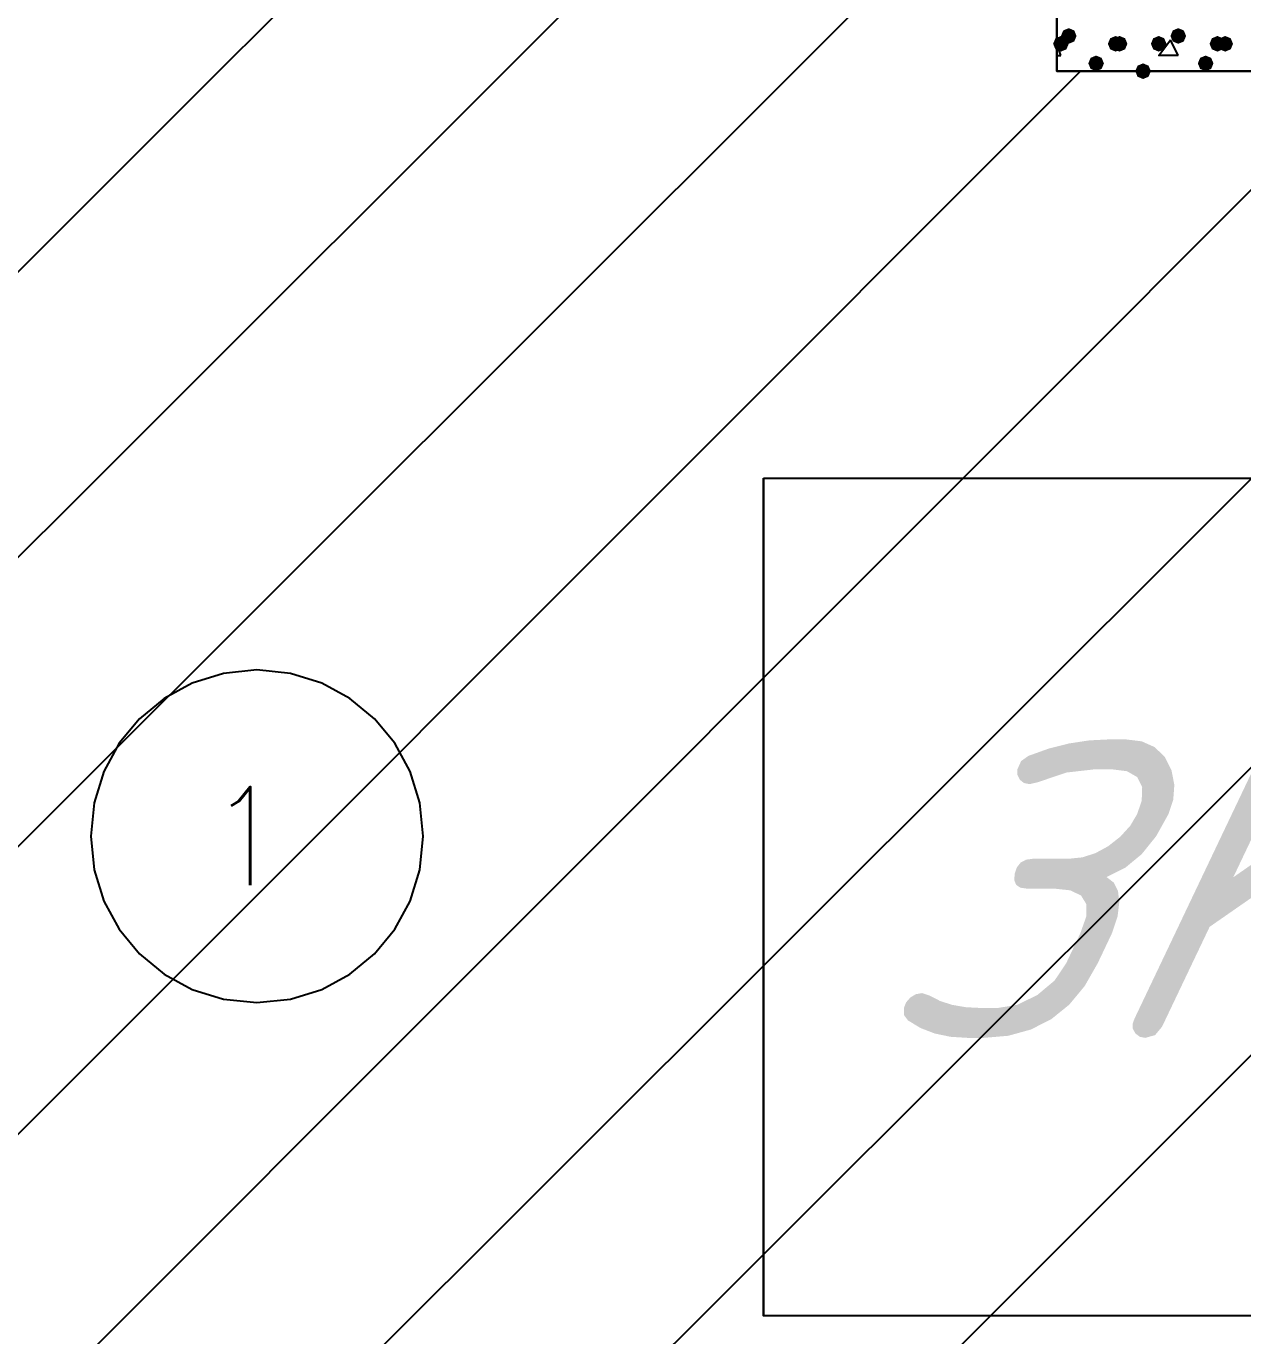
# Model space of a CAD drawing. Header units: millimetres. Extents: x 0 to 420, y 0 to 297.
# Drawn here: x 203.9 to 217.06, y 185.46 to 199.62 of the extents above; entities that cross this region are included whole.
import ezdxf

# ---------------------------------------------------------------- set-up
doc = ezdxf.new("R2010")
doc.units = ezdxf.units.MM
doc.layers.get('0').update_dxf_attribs({"linetype": 'CONTINUOUS'})
doc.styles.get("Standard").update_dxf_attribs({"font": 'STANDARD'})

msp = doc.modelspace()

# ---------------------------------------------------------------- hatches: boundary and pattern name
at = {"true_color": 0x000007}
for points in [[(215.265, 199.517), (215.240129, 199.457204), (215.180333, 199.432333), (215.120538, 199.457204), (215.095667, 199.517), (215.120537, 199.576796), (215.180333, 199.601667), (215.240129, 199.576796)], [(216.450333, 199.517), (216.425462, 199.457204), (216.365667, 199.432333), (216.305871, 199.457204), (216.281, 199.517), (216.305871, 199.576796), (216.365667, 199.601667), (216.425462, 199.576796)], [(215.180333, 199.432333), (215.155462, 199.372537), (215.095667, 199.347667), (215.035871, 199.372537), (215.011, 199.432333), (215.035871, 199.492129), (215.095667, 199.517), (215.155462, 199.492129)], [(215.773, 199.432333), (215.748129, 199.372537), (215.688333, 199.347667), (215.628537, 199.372537), (215.603667, 199.432333), (215.628537, 199.492129), (215.688333, 199.517), (215.748129, 199.492129)], [(215.815333, 199.432333), (215.790462, 199.372537), (215.730667, 199.347667), (215.670871, 199.372537), (215.646, 199.432333), (215.670871, 199.492129), (215.730667, 199.517), (215.790462, 199.492129)], [(216.238667, 199.432333), (216.213796, 199.372537), (216.154, 199.347667), (216.094204, 199.372537), (216.069333, 199.432333), (216.094204, 199.492129), (216.154, 199.517), (216.213796, 199.492129)], [(216.873667, 199.432333), (216.848796, 199.372537), (216.789, 199.347667), (216.729204, 199.372537), (216.704333, 199.432333), (216.729204, 199.492129), (216.789, 199.517), (216.848796, 199.492129)], [(216.958333, 199.432333), (216.933462, 199.372537), (216.873667, 199.347667), (216.813871, 199.372537), (216.789, 199.432333), (216.813871, 199.492129), (216.873667, 199.517), (216.933462, 199.492129)], [(215.561333, 199.220667), (215.536462, 199.160871), (215.476667, 199.136), (215.416871, 199.160871), (215.392, 199.220667), (215.416871, 199.280462), (215.476667, 199.305333), (215.536462, 199.280463)], [(216.069333, 199.136), (216.044463, 199.076204), (215.984667, 199.051333), (215.924871, 199.076204), (215.9, 199.136), (215.924871, 199.195796), (215.984667, 199.220667), (216.044462, 199.195796)], [(216.746667, 199.220667), (216.721796, 199.160871), (216.662, 199.136), (216.602204, 199.160871), (216.577333, 199.220667), (216.602204, 199.280462), (216.662, 199.305333), (216.721796, 199.280463)], [(214.840124, 191.443459), (214.756339, 191.424167), (214.695981, 191.436225), (214.650506, 191.472674), (214.624806, 191.525246), (214.62515, 191.585673), (214.665251, 191.674212), (214.744213, 191.730091), (214.962304, 191.808226), (215.18174, 191.864037), (215.402622, 191.897523), (215.625055, 191.908685), (215.794829, 191.908685), (215.969891, 191.887515), (216.111364, 191.824073), (216.219144, 191.718464), (216.293128, 191.57079), (216.323307, 191.416036), (216.311318, 191.255495), (216.260055, 191.101155), (216.125799, 190.860351), (215.969426, 190.666315), (215.790936, 190.519097), (215.590328, 190.41875), (215.667843, 190.359116), (215.713525, 190.268682), (215.727374, 190.147449), (215.709391, 189.995417), (215.647103, 189.809657), (215.493865, 189.486645), (215.352883, 189.240037), (215.185392, 189.038438), (214.991338, 188.881798), (214.770671, 188.770065), (214.525242, 188.702128), (214.255836, 188.679666), (214.086062, 188.679666), (213.900026, 188.691448), (213.730528, 188.726795), (213.577565, 188.785706), (213.44114, 188.868182), (213.398558, 188.924888), (213.396491, 189.002678), (213.420538, 189.064001), (213.466496, 189.116228), (213.526371, 189.152195), (213.593275, 189.164184), (213.675406, 189.137175), (213.789086, 189.078255), (213.920904, 189.036233), (214.070808, 189.011058), (214.238748, 189.002678), (214.411279, 189.002678), (214.624461, 189.037818), (214.840124, 189.143238), (215.026573, 189.299232), (215.152663, 189.486645), (215.30535, 189.809657), (215.370393, 189.993212), (215.371418, 190.124883), (215.3141, 190.218935), (215.198388, 190.275365), (215.02423, 190.294175), (214.727125, 190.294175), (214.657164, 190.304218), (214.611852, 190.334414), (214.591242, 190.384868), (214.595385, 190.455682), (214.620094, 190.526263), (214.661186, 190.576742), (214.71871, 190.607068), (214.79272, 190.617188), (215.179673, 190.617188), (215.325693, 190.632088), (215.467683, 190.676857), (215.605538, 190.751598), (215.739156, 190.856415), (215.845816, 190.973824), (215.921057, 191.101155), (215.970115, 191.245573), (215.975188, 191.394289), (215.921815, 191.500579), (215.810048, 191.564391), (215.639937, 191.585673), (215.470714, 191.585673), (215.158106, 191.550119)], [(217.401739, 190.364731), (216.705003, 189.880764), (216.189617, 188.79928), (216.114651, 188.7095), (216.008267, 188.679666), (215.94908, 188.691379), (215.901882, 188.72707), (215.873908, 188.778333), (215.873219, 188.836211), (215.890858, 188.885269), (217.273306, 191.78852), (217.347307, 191.878575), (217.455207, 191.908685), (217.525186, 191.898677), (217.570618, 191.868722), (217.591555, 191.818923), (217.58805, 191.749384), (217.573167, 191.703082), (216.960767, 190.416545), (219.045463, 191.869549), (219.158462, 191.908685), (219.228113, 191.898565), (219.273322, 191.86824), (219.294035, 191.81776), (219.290203, 191.747179), (219.261195, 191.677795), (219.205316, 191.622053), (217.7242, 190.590178), (217.911062, 188.89023), (217.907755, 188.838416), (217.883363, 188.768963), (217.842436, 188.719353), (217.784972, 188.689588), (217.710971, 188.679666), (217.656797, 188.686814), (217.616575, 188.708329), (217.590203, 188.744313), (217.577577, 188.79487)]]:
    msp.add_hatch(color=0, dxfattribs=at).paths.add_polyline_path(points, flags=0)
at = {"true_color": 0x0000ff}
h = msp.add_hatch(color=0, dxfattribs=at)
edge = h.paths.add_edge_path(flags=0)
edge.add_line((205.613, 180.086), (224.705333, 199.136))

# ---------------------------------------------------------------- linework, layer by layer
at = {"color": 0, "true_color": 0x0000fd}
msp.add_lwpolyline([(33.528, 180.086), (377.486333, 180.086), (377.486333, 199.136), (215.053333, 199.136), (215.053333, 220.345), (195.961, 220.345), (195.961, 199.136), (33.528, 199.136)], close=True, dxfattribs=at)
at = {"color": 0, "true_color": 0x000007}
for points in [[(33.528002, 199.135999), (195.961001, 199.135999), (195.961001, 220.344999), (215.053334, 220.344999), (215.053334, 199.135999), (377.486334, 199.135999), (377.486334, 180.085999), (33.528002, 180.085999)], [(215.053333, 201.252667), (215.053333, 199.136), (217.17, 199.136), (217.17, 201.252667)], [(211.878334, 194.733333), (227.965001, 194.733333), (227.965001, 185.673999), (211.878334, 185.673999)]]:
    msp.add_lwpolyline(points, close=True, dxfattribs=at)
at = {"color": 0, "true_color": 0x000002}
for points in [[(186.901667, 180.086), (215.053333, 208.195333)], [(189.992, 180.086), (215.053333, 205.105)], [(193.124667, 180.086), (215.053333, 201.972333)], [(196.257333, 180.086), (215.307333, 199.136)], [(199.39, 180.086), (218.44, 199.136)], [(202.480333, 180.086), (221.572667, 199.136)], [(205.613, 180.086), (224.705333, 199.136)], [(208.745667, 180.086), (227.795667, 199.136)]]:
    msp.add_lwpolyline(points, dxfattribs=at)
at = {"color": 0, "true_color": 0x000007}
for points in [[(216.365667, 199.305333), (216.154, 199.305333), (216.281, 199.474667)], [(216.365667, 199.305333), (216.281, 199.474667)], [(215.095667, 199.305333), (215.053333, 199.432333)], [(215.053333, 199.305333), (215.095667, 199.305333)], [(211.878334, 194.733333), (211.878334, 185.673999)], [(208.195333, 190.859833), (208.15878, 191.222427), (208.053945, 191.560148), (207.888063, 191.865763), (207.668368, 192.132035), (207.402096, 192.351729), (207.096482, 192.517612), (206.75876, 192.622447), (206.396167, 192.659), (206.033573, 192.622447), (205.695852, 192.517612), (205.390237, 192.351729), (205.123965, 192.132035), (204.904271, 191.865763), (204.738388, 191.560148), (204.633553, 191.222427), (204.597, 190.859833)], [(204.597, 190.859833), (204.633553, 190.49724), (204.738388, 190.159518), (204.904271, 189.853904), (205.123965, 189.587632), (205.390237, 189.367937), (205.695852, 189.202055), (206.033573, 189.09722), (206.396167, 189.060667), (206.75876, 189.09722), (207.096482, 189.202055), (207.402096, 189.367937), (207.668368, 189.587632), (207.888063, 189.853904), (208.053945, 190.159518), (208.15878, 190.49724), (208.195333, 190.859833)]]:
    msp.add_lwpolyline(points, dxfattribs=at)

# ---------------------------------------------------------------- texts
at = {"color": 0, "true_color": 0x000007, "insert": (205.867003, 191.393143), "char_height": 1.062478, "width": 0.23610622, "attachment_point": 1}
msp.add_mtext('1', dxfattribs=at)

doc.saveas('drawing.dxf')
